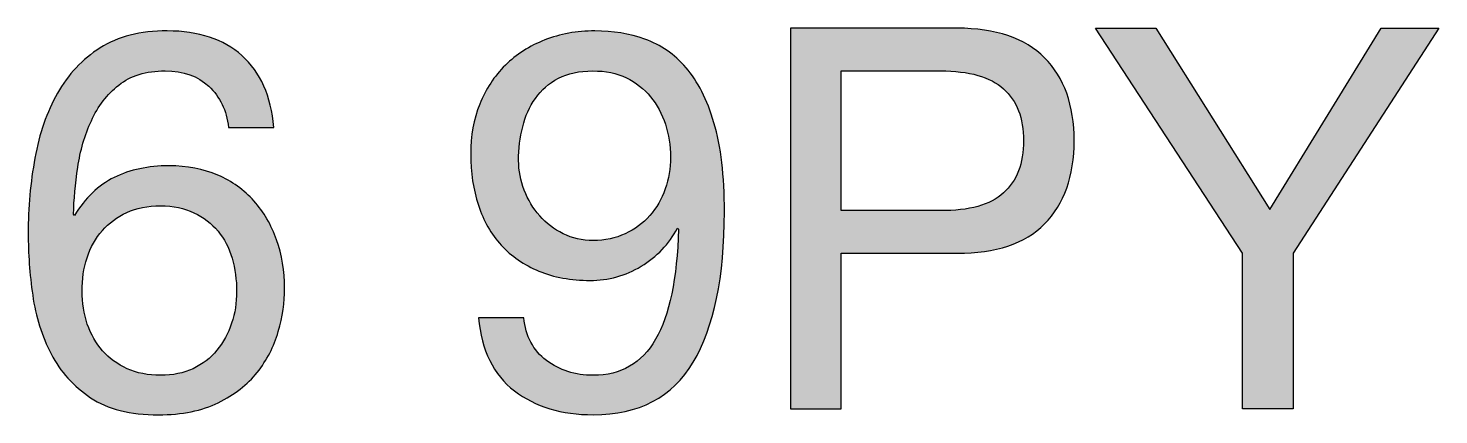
# Paper-space layout 'A1mask (portrait)' of a CAD drawing. Extents: x 0 to 565, y 0 to 805.
# Drawn here: x 426.89 to 437.8, y 59.16 to 62.15 of the extents above; entities that cross this region are included whole.
import ezdxf
from ezdxf.enums import TextEntityAlignment as Align

# ---------------------------------------------------------------- set-up
doc = ezdxf.new("R2010")
doc.units = 0
doc.layers.get('0').update_dxf_attribs({"linetype": 'CONTINUOUS'})
doc.layers.get('Defpoints').update_dxf_attribs({"linetype": 'CONTINUOUS'})
doc.layers.add('JPP_Mask', color=7, linetype='CONTINUOUS')
doc.styles.add('JPP', font='arial.ttf')

# ---------------------------------------------------------------- blocks, each defined once
blk = doc.blocks.new('A1mask (portrait)')
at = {"true_color": 0x004a91}
h = blk.add_hatch(color=154, dxfattribs=at)
edge = h.paths.add_edge_path()
edge.add_spline(control_points=[(433.867, 60.413), (433.988, 60.413), (434.075, 60.413), (434.075, 60.413), (434.372, 60.41), (434.597, 60.485), (434.749, 60.639), (434.901, 60.793), (434.978, 61.007), (434.978, 61.282), (434.978, 61.556), (434.901, 61.77), (434.749, 61.922)], knot_values=[1, 1, 1, 1, 1.312544, 1.312544, 1.312544, 2.312544, 2.312544, 2.312544, 3.312544, 3.312544, 3.312544, 4.312544, 4.312544, 4.312544, 4.312544], degree=3, periodic=0)
edge.add_spline(control_points=[(434.749, 61.922), (434.597, 62.075), (434.372, 62.151), (434.075, 62.151)], knot_values=[0, 0, 0, 0, 1, 1, 1, 1], degree=3, periodic=0)
edge.add_spline(control_points=[(434.075, 62.151), (434.075, 62.151), (433.949, 62.151), (433.776, 62.151)], knot_values=[8.687456, 8.687456, 8.687456, 8.687456, 9, 9, 9, 9], degree=3, periodic=0)
edge.add_spline(control_points=[(433.776, 62.151), (433.603, 62.151), (433.383, 62.151), (433.194, 62.151)], knot_values=[8.374962, 8.374962, 8.374962, 8.374962, 8.687456, 8.687456, 8.687456, 8.687456], degree=3, periodic=0)
edge.add_spline(control_points=[(433.194, 62.151), (433.099, 62.151), (433.013, 62.151), (432.944, 62.151)], knot_values=[8.218716, 8.218716, 8.218716, 8.218716, 8.374963, 8.374963, 8.374963, 8.374963], degree=3, periodic=0)
edge.add_spline(control_points=[(432.944, 62.151), (432.875, 62.151), (432.824, 62.151), (432.8, 62.151)], knot_values=[8.062469, 8.062469, 8.062469, 8.062469, 8.218716, 8.218716, 8.218716, 8.218716], degree=3, periodic=0)
edge.add_spline(control_points=[(432.786, 62.151), (432.786, 62.151), (432.786, 62.151), (432.786, 62.151), (432.786, 62.151), (432.786, 62.151), (432.786, 62.151)], knot_values=[7.999756, 7.999756, 7.999756, 7.999756, 8.000581, 8.000581, 8.000581, 8.000824, 8.000824, 8.000824, 8.000824], degree=3, periodic=0)
edge.add_spline(control_points=[(432.786, 62.149), (432.786, 62.145), (432.786, 62.137), (432.786, 62.125)], knot_values=[7.945284, 7.945284, 7.945284, 7.945284, 7.984345, 7.984345, 7.984345, 7.984345], degree=3, periodic=0)
edge.add_spline(control_points=[(432.786, 62.125), (432.786, 62.114), (432.786, 62.098), (432.786, 62.078)], knot_values=[7.906222, 7.906222, 7.906222, 7.906222, 7.945284, 7.945284, 7.945284, 7.945284], degree=3, periodic=0)
edge.add_spline(control_points=[(432.786, 62.078), (432.786, 62.039), (432.786, 61.985), (432.786, 61.92)], knot_values=[7.828098, 7.828098, 7.828098, 7.828098, 7.906222, 7.906222, 7.906222, 7.906222], degree=3, periodic=0)
edge.add_spline(control_points=[(432.786, 61.92), (432.786, 61.855), (432.786, 61.777), (432.786, 61.691)], knot_values=[7.749975, 7.749975, 7.749975, 7.749975, 7.828098, 7.828098, 7.828098, 7.828098], degree=3, periodic=0)
edge.add_spline(control_points=[(432.786, 61.691), (432.786, 61.346), (432.786, 60.858), (432.786, 60.406)], knot_values=[7.437481, 7.437481, 7.437481, 7.437481, 7.749975, 7.749975, 7.749975, 7.749975], degree=3, periodic=0)
edge.add_spline(control_points=[(432.786, 60.406), (432.786, 59.953), (432.786, 59.537), (432.786, 59.336)], knot_values=[7.124987, 7.124987, 7.124987, 7.124987, 7.437481, 7.437481, 7.437481, 7.437481], degree=3, periodic=0)
edge.add_spline(control_points=[(432.786, 59.336), (432.786, 59.31), (432.786, 59.289), (432.786, 59.271)], knot_values=[7.085926, 7.085926, 7.085926, 7.085926, 7.124987, 7.124987, 7.124987, 7.124987], degree=3, periodic=0)
edge.add_spline(control_points=[(432.786, 59.271), (432.786, 59.253), (432.786, 59.238), (432.786, 59.228)], knot_values=[7.046864, 7.046864, 7.046864, 7.046864, 7.085926, 7.085926, 7.085926, 7.085926], degree=3, periodic=0)
edge.add_spline(control_points=[(432.786, 59.209), (432.786, 59.209), (432.786, 59.209), (432.786, 59.209), (432.786, 59.209), (432.786, 59.209), (432.786, 59.209)], knot_values=[6.999258, 6.999258, 6.999258, 6.999258, 6.999583, 6.999583, 6.999583, 7.000326, 7.000326, 7.000326, 7.000326], degree=3, periodic=0)
edge.add_spline(control_points=[(432.787, 59.209), (432.789, 59.209), (432.793, 59.209), (432.799, 59.209)], knot_values=[6.890617, 6.890617, 6.890617, 6.890617, 6.968741, 6.968741, 6.968741, 6.968741], degree=3, periodic=0)
edge.add_spline(control_points=[(432.799, 59.209), (432.805, 59.209), (432.813, 59.209), (432.822, 59.209)], knot_values=[6.812494, 6.812494, 6.812494, 6.812494, 6.890617, 6.890617, 6.890617, 6.890617], degree=3, periodic=0)
edge.add_spline(control_points=[(432.822, 59.209), (432.841, 59.209), (432.865, 59.209), (432.893, 59.209)], knot_values=[6.656247, 6.656247, 6.656247, 6.656247, 6.812494, 6.812494, 6.812494, 6.812494], degree=3, periodic=0)
edge.add_spline(control_points=[(432.893, 59.209), (432.921, 59.209), (432.951, 59.209), (432.982, 59.209)], knot_values=[6.5, 6.5, 6.5, 6.5, 6.656247, 6.656247, 6.656247, 6.656247], degree=3, periodic=0)
edge.add_spline(control_points=[(432.982, 59.209), (433.012, 59.209), (433.043, 59.209), (433.071, 59.209)], knot_values=[6.343753, 6.343753, 6.343753, 6.343753, 6.5, 6.5, 6.5, 6.5], degree=3, periodic=0)
edge.add_spline(control_points=[(433.071, 59.209), (433.098, 59.209), (433.123, 59.209), (433.141, 59.209)], knot_values=[6.187506, 6.187506, 6.187506, 6.187506, 6.343753, 6.343753, 6.343753, 6.343753], degree=3, periodic=0)
edge.add_spline(control_points=[(433.141, 59.209), (433.151, 59.209), (433.158, 59.209), (433.164, 59.209)], knot_values=[6.109383, 6.109383, 6.109383, 6.109383, 6.187506, 6.187506, 6.187506, 6.187506], degree=3, periodic=0)
edge.add_spline(control_points=[(433.164, 59.209), (433.17, 59.209), (433.175, 59.209), (433.176, 59.209)], knot_values=[6.031259, 6.031259, 6.031259, 6.031259, 6.109383, 6.109383, 6.109383, 6.109383], degree=3, periodic=0)
edge.add_spline(control_points=[(433.177, 59.209), (433.177, 59.209), (433.177, 59.209), (433.177, 59.209), (433.177, 59.209), (433.177, 59.209), (433.177, 59.209)], knot_values=[5.999522, 5.999522, 5.999522, 5.999522, 6.000874, 6.000874, 6.000874, 6.001353, 6.001353, 6.001353, 6.001353], degree=3, periodic=0)
edge.add_spline(control_points=[(433.177, 59.217), (433.177, 59.221), (433.177, 59.227), (433.177, 59.234)], knot_values=[5.914074, 5.914074, 5.914074, 5.914074, 5.953136, 5.953136, 5.953136, 5.953136], degree=3, periodic=0)
edge.add_spline(control_points=[(433.177, 59.234), (433.177, 59.242), (433.177, 59.251), (433.177, 59.261)], knot_values=[5.875012, 5.875012, 5.875012, 5.875012, 5.914074, 5.914074, 5.914074, 5.914074], degree=3, periodic=0)
edge.add_spline(control_points=[(433.177, 59.261), (433.177, 59.343), (433.177, 59.514), (433.177, 59.699)], knot_values=[5.562519, 5.562519, 5.562519, 5.562519, 5.875012, 5.875012, 5.875012, 5.875012], degree=3, periodic=0)
edge.add_spline(control_points=[(433.177, 59.699), (433.177, 59.884), (433.177, 60.083), (433.177, 60.224)], knot_values=[5.250025, 5.250025, 5.250025, 5.250025, 5.562519, 5.562519, 5.562519, 5.562519], degree=3, periodic=0)
edge.add_spline(control_points=[(433.177, 60.224), (433.177, 60.26), (433.177, 60.291), (433.177, 60.318)], knot_values=[5.171902, 5.171902, 5.171902, 5.171902, 5.250025, 5.250025, 5.250025, 5.250025], degree=3, periodic=0)
edge.add_spline(control_points=[(433.177, 60.318), (433.177, 60.345), (433.177, 60.367), (433.177, 60.383)], knot_values=[5.093778, 5.093778, 5.093778, 5.093778, 5.171902, 5.171902, 5.171902, 5.171902], degree=3, periodic=0)
edge.add_spline(control_points=[(433.177, 60.383), (433.177, 60.391), (433.177, 60.397), (433.177, 60.402)], knot_values=[5.054716, 5.054716, 5.054716, 5.054716, 5.093778, 5.093778, 5.093778, 5.093778], degree=3, periodic=0)
edge.add_spline(control_points=[(433.177, 60.402), (433.177, 60.407), (433.177, 60.41), (433.177, 60.412)], knot_values=[5.015655, 5.015655, 5.015655, 5.015655, 5.054716, 5.054716, 5.054716, 5.054716], degree=3, periodic=0)
edge.add_spline(control_points=[(433.177, 60.412), (433.177, 60.412), (433.177, 60.412), (433.177, 60.412)], knot_values=[5.010772, 5.010772, 5.010772, 5.010772, 5.015655, 5.015655, 5.015655, 5.015655], degree=3, periodic=0)
edge.add_spline(control_points=[(433.177, 60.412), (433.177, 60.412), (433.177, 60.412), (433.177, 60.412)], knot_values=[5.005889, 5.005889, 5.005889, 5.005889, 5.010772, 5.010772, 5.010772, 5.010772], degree=3, periodic=0)
edge.add_spline(control_points=[(433.177, 60.412), (433.177, 60.412), (433.177, 60.412), (433.177, 60.412)], knot_values=[5.003448, 5.003448, 5.003448, 5.003448, 5.005889, 5.005889, 5.005889, 5.005889], degree=3, periodic=0)
edge.add_spline(control_points=[(433.177, 60.412), (433.177, 60.412), (433.177, 60.413), (433.177, 60.413)], knot_values=[5.001007, 5.001007, 5.001007, 5.001007, 5.003448, 5.003448, 5.003448, 5.003448], degree=3, periodic=0)
edge.add_spline(control_points=[(433.188, 60.413), (433.204, 60.413), (433.24, 60.413), (433.288, 60.413)], knot_values=[4.781284, 4.781284, 4.781284, 4.781284, 4.937531, 4.937531, 4.937531, 4.937531], degree=3, periodic=0)
edge.add_spline(control_points=[(433.288, 60.413), (433.431, 60.413), (433.686, 60.413), (433.867, 60.413)], knot_values=[4.312544, 4.312544, 4.312544, 4.312544, 4.781284, 4.781284, 4.781284, 4.781284], degree=3, periodic=0)
edge = h.paths.add_edge_path(flags=16)
edge.add_spline(control_points=[(433.701, 60.742), (433.567, 60.742), (433.405, 60.742), (433.297, 60.742)], knot_values=[6.249985, 6.249985, 6.249985, 6.249985, 6.624977, 6.624977, 6.624977, 6.624977], degree=3, periodic=0)
edge.add_spline(control_points=[(433.297, 60.742), (433.27, 60.742), (433.247, 60.742), (433.228, 60.742)], knot_values=[6.156237, 6.156237, 6.156237, 6.156237, 6.249985, 6.249985, 6.249985, 6.249985], degree=3, periodic=0)
edge.add_spline(control_points=[(433.228, 60.742), (433.209, 60.742), (433.194, 60.742), (433.186, 60.742)], knot_values=[6.062489, 6.062489, 6.062489, 6.062489, 6.156237, 6.156237, 6.156237, 6.156237], degree=3, periodic=0)
edge.add_spline(control_points=[(433.186, 60.742), (433.184, 60.742), (433.182, 60.742), (433.181, 60.742)], knot_values=[6.039052, 6.039052, 6.039052, 6.039052, 6.062489, 6.062489, 6.062489, 6.062489], degree=3, periodic=0)
edge.add_spline(control_points=[(433.181, 60.742), (433.18, 60.742), (433.179, 60.742), (433.178, 60.742)], knot_values=[6.015615, 6.015615, 6.015615, 6.015615, 6.039052, 6.039052, 6.039052, 6.039052], degree=3, periodic=0)
edge.add_spline(control_points=[(433.178, 60.742), (433.178, 60.742), (433.178, 60.742), (433.178, 60.742)], knot_values=[6.009755, 6.009755, 6.009755, 6.009755, 6.015615, 6.015615, 6.015615, 6.015615], degree=3, periodic=0)
edge.add_spline(control_points=[(433.178, 60.742), (433.178, 60.742), (433.178, 60.742), (433.178, 60.742)], knot_values=[6.003896, 6.003896, 6.003896, 6.003896, 6.009755, 6.009755, 6.009755, 6.009755], degree=3, periodic=0)
edge.add_spline(control_points=[(433.178, 60.742), (433.178, 60.742), (433.177, 60.742), (433.177, 60.742)], knot_values=[6.002431, 6.002431, 6.002431, 6.002431, 6.003896, 6.003896, 6.003896, 6.003896], degree=3, periodic=0)
edge.add_spline(control_points=[(433.177, 60.742), (433.177, 60.742), (433.177, 60.742), (433.177, 60.742)], knot_values=[6.000967, 6.000967, 6.000967, 6.000967, 6.002431, 6.002431, 6.002431, 6.002431], degree=3, periodic=0)
edge.add_spline(control_points=[(433.177, 60.742), (433.177, 60.742), (433.177, 60.742), (433.177, 60.742)], knot_values=[6.0006, 6.0006, 6.0006, 6.0006, 6.000967, 6.000967, 6.000967, 6.000967], degree=3, periodic=0)
edge.add_spline(control_points=[(433.177, 60.742), (433.177, 60.742), (433.177, 60.742), (433.177, 60.742), (433.177, 60.742), (433.177, 60.742), (433.177, 60.742)], knot_values=[5.999502, 5.999502, 5.999502, 5.999502, 6.000102, 6.000102, 6.000102, 6.0006, 6.0006, 6.0006, 6.0006], degree=3, periodic=0)
edge.add_spline(control_points=[(433.177, 60.745), (433.177, 60.748), (433.177, 60.753), (433.177, 60.761)], knot_values=[5.921867, 5.921867, 5.921867, 5.921867, 5.968741, 5.968741, 5.968741, 5.968741], degree=3, periodic=0)
edge.add_spline(control_points=[(433.177, 60.761), (433.177, 60.768), (433.177, 60.777), (433.177, 60.788)], knot_values=[5.874992, 5.874992, 5.874992, 5.874992, 5.921867, 5.921867, 5.921867, 5.921867], degree=3, periodic=0)
edge.add_spline(control_points=[(433.177, 60.788), (433.177, 60.833), (433.177, 60.905), (433.177, 60.992)], knot_values=[5.687496, 5.687496, 5.687496, 5.687496, 5.874992, 5.874992, 5.874992, 5.874992], degree=3, periodic=0)
edge.add_spline(control_points=[(433.177, 60.992), (433.177, 61.079), (433.177, 61.181), (433.177, 61.282)], knot_values=[5.5, 5.5, 5.5, 5.5, 5.687496, 5.687496, 5.687496, 5.687496], degree=3, periodic=0)
edge.add_spline(control_points=[(433.177, 61.282), (433.177, 61.383), (433.177, 61.484), (433.177, 61.571)], knot_values=[5.312504, 5.312504, 5.312504, 5.312504, 5.5, 5.5, 5.5, 5.5], degree=3, periodic=0)
edge.add_spline(control_points=[(433.177, 61.571), (433.177, 61.658), (433.177, 61.731), (433.177, 61.775)], knot_values=[5.125008, 5.125008, 5.125008, 5.125008, 5.312504, 5.312504, 5.312504, 5.312504], degree=3, periodic=0)
edge.add_spline(control_points=[(433.177, 61.775), (433.177, 61.786), (433.177, 61.795), (433.177, 61.803)], knot_values=[5.078133, 5.078133, 5.078133, 5.078133, 5.125007, 5.125007, 5.125007, 5.125007], degree=3, periodic=0)
edge.add_spline(control_points=[(433.177, 61.803), (433.177, 61.81), (433.177, 61.815), (433.177, 61.818)], knot_values=[5.031259, 5.031259, 5.031259, 5.031259, 5.078133, 5.078133, 5.078133, 5.078133], degree=3, periodic=0)
edge.add_spline(control_points=[(433.177, 61.818), (433.177, 61.819), (433.177, 61.82), (433.177, 61.82)], knot_values=[5.019541, 5.019541, 5.019541, 5.019541, 5.031259, 5.031259, 5.031259, 5.031259], degree=3, periodic=0)
edge.add_spline(control_points=[(433.177, 61.82), (433.177, 61.821), (433.177, 61.821), (433.177, 61.821)], knot_values=[5.007822, 5.007822, 5.007822, 5.007822, 5.019541, 5.019541, 5.019541, 5.019541], degree=3, periodic=0)
edge.add_spline(control_points=[(433.177, 61.821), (433.177, 61.821), (433.177, 61.821), (433.177, 61.821)], knot_values=[5.004893, 5.004893, 5.004893, 5.004893, 5.007822, 5.007822, 5.007822, 5.007822], degree=3, periodic=0)
edge.add_spline(control_points=[(433.177, 61.821), (433.177, 61.821), (433.177, 61.821), (433.177, 61.821)], knot_values=[5.001963, 5.001963, 5.001963, 5.001963, 5.004893, 5.004893, 5.004893, 5.004893], degree=3, periodic=0)
edge.add_spline(control_points=[(433.177, 61.821), (433.177, 61.821), (433.177, 61.821), (433.177, 61.821)], knot_values=[5.001231, 5.001231, 5.001231, 5.001231, 5.001963, 5.001963, 5.001963, 5.001963], degree=3, periodic=0)
edge.add_spline(control_points=[(433.177, 61.821), (433.177, 61.821), (433.177, 61.821), (433.177, 61.821), (433.177, 61.821), (433.177, 61.821), (433.177, 61.821)], knot_values=[4.999766, 4.999766, 4.999766, 4.999766, 5.000996, 5.000996, 5.000996, 5.001231, 5.001231, 5.001231, 5.001231], degree=3, periodic=0)
edge.add_spline(control_points=[(433.186, 61.821), (433.194, 61.821), (433.209, 61.821), (433.228, 61.821)], knot_values=[4.843763, 4.843763, 4.843763, 4.843763, 4.937511, 4.937511, 4.937511, 4.937511], degree=3, periodic=0)
edge.add_spline(control_points=[(433.228, 61.821), (433.247, 61.821), (433.27, 61.821), (433.297, 61.821)], knot_values=[4.750015, 4.750015, 4.750015, 4.750015, 4.843763, 4.843763, 4.843763, 4.843763], degree=3, periodic=0)
edge.add_spline(control_points=[(433.297, 61.821), (433.405, 61.821), (433.567, 61.821), (433.701, 61.821)], knot_values=[4.375023, 4.375023, 4.375023, 4.375023, 4.750015, 4.750015, 4.750015, 4.750015], degree=3, periodic=0)
edge.add_spline(control_points=[(433.701, 61.821), (433.836, 61.821), (433.944, 61.821), (433.944, 61.821), (434.166, 61.821), (434.329, 61.775), (434.432, 61.683)], knot_values=[3, 3, 3, 3, 3.375023, 3.375023, 3.375023, 4.375023, 4.375023, 4.375023, 4.375023], degree=3, periodic=0)
edge.add_spline(control_points=[(434.432, 61.683), (434.535, 61.591), (434.587, 61.457), (434.587, 61.282), (434.587, 61.106), (434.535, 60.971), (434.432, 60.878)], knot_values=[1, 1, 1, 1, 2, 2, 2, 3, 3, 3, 3], degree=3, periodic=0)
edge.add_spline(control_points=[(434.432, 60.878), (434.329, 60.785), (434.166, 60.739), (433.944, 60.742)], knot_values=[0, 0, 0, 0, 1, 1, 1, 1], degree=3, periodic=0)
edge.add_spline(control_points=[(433.944, 60.742), (433.944, 60.742), (433.836, 60.742), (433.701, 60.742)], knot_values=[6.624977, 6.624977, 6.624977, 6.624977, 7, 7, 7, 7], degree=3, periodic=0)
blk.add_hatch(color=154, dxfattribs=at).paths.add_polyline_path([(437.796, 62.151), (437.351, 62.151), (436.49, 60.75), (435.608, 62.151), (435.142, 62.151), (436.28, 60.413), (436.28, 59.209), (436.671, 59.209), (436.671, 60.413)])
h = blk.add_hatch(color=154, dxfattribs=at)
edge = h.paths.add_edge_path()
edge.add_spline(control_points=[(428.876, 60.14), (428.876, 60.275), (428.855, 60.4), (428.814, 60.515), (428.773, 60.631), (428.714, 60.731), (428.639, 60.816)], knot_values=[10, 10, 10, 10, 11, 11, 11, 12, 12, 12, 12], degree=3, periodic=0)
edge.add_spline(control_points=[(428.639, 60.816), (428.563, 60.901), (428.47, 60.968), (428.359, 61.016)], knot_values=[9, 9, 9, 9, 10, 10, 10, 10], degree=3, periodic=0)
edge.add_spline(control_points=[(428.359, 61.016), (428.247, 61.064), (428.122, 61.088), (427.982, 61.088)], knot_values=[8, 8, 8, 8, 9, 9, 9, 9], degree=3, periodic=0)
edge.add_spline(control_points=[(427.982, 61.088), (427.822, 61.088), (427.682, 61.058), (427.559, 60.998)], knot_values=[7, 7, 7, 7, 8, 8, 8, 8], degree=3, periodic=0)
edge.add_spline(control_points=[(427.559, 60.998), (427.437, 60.937), (427.335, 60.839), (427.252, 60.705)], knot_values=[6, 6, 6, 6, 7, 7, 7, 7], degree=3, periodic=0)
edge.add_spline(control_points=[(427.252, 60.705), (427.252, 60.705), (427.244, 60.713), (427.244, 60.713)], knot_values=[5.00001, 5.00001, 5.00001, 5.00001, 6, 6, 6, 6], degree=3, periodic=0)
edge.add_spline(control_points=[(427.244, 60.713), (427.247, 60.826), (427.258, 60.946), (427.277, 61.076)], knot_values=[4, 4, 4, 4, 5, 5, 5, 5], degree=3, periodic=0)
edge.add_spline(control_points=[(427.277, 61.076), (427.296, 61.205), (427.331, 61.325), (427.382, 61.436), (427.433, 61.548), (427.504, 61.639), (427.594, 61.712)], knot_values=[2, 2, 2, 2, 3, 3, 3, 4, 4, 4, 4], degree=3, periodic=0)
edge.add_spline(control_points=[(427.594, 61.712), (427.685, 61.785), (427.804, 61.821), (427.953, 61.821)], knot_values=[1, 1, 1, 1, 2, 2, 2, 2], degree=3, periodic=0)
edge.add_spline(control_points=[(427.953, 61.821), (428.093, 61.821), (428.205, 61.781), (428.291, 61.702)], knot_values=[0, 0, 0, 0, 1, 1, 1, 1], degree=3, periodic=0)
edge.add_spline(control_points=[(428.291, 61.702), (428.376, 61.622), (428.427, 61.516), (428.443, 61.385)], knot_values=[27, 27, 27, 27, 28, 28, 28, 28], degree=3, periodic=0)
edge.add_spline(control_points=[(428.443, 61.385), (428.443, 61.385), (428.793, 61.385), (428.793, 61.385), (428.771, 61.626), (428.689, 61.811), (428.546, 61.939)], knot_values=[25, 25, 25, 25, 26, 26, 26, 27, 27, 27, 27], degree=3, periodic=0)
edge.add_spline(control_points=[(428.546, 61.939), (428.403, 62.066), (428.211, 62.13), (427.969, 62.13)], knot_values=[24, 24, 24, 24, 25, 25, 25, 25], degree=3, periodic=0)
edge.add_spline(control_points=[(427.969, 62.13), (427.76, 62.13), (427.588, 62.086), (427.45, 61.999), (427.313, 61.911), (427.203, 61.794), (427.12, 61.648)], knot_values=[22, 22, 22, 22, 23, 23, 23, 24, 24, 24, 24], degree=3, periodic=0)
edge.add_spline(control_points=[(427.12, 61.648), (427.038, 61.503), (426.98, 61.336), (426.946, 61.148)], knot_values=[21, 21, 21, 21, 22, 22, 22, 22], degree=3, periodic=0)
edge.add_spline(control_points=[(426.946, 61.148), (426.911, 60.96), (426.894, 60.765), (426.894, 60.565)], knot_values=[20, 20, 20, 20, 21, 21, 21, 21], degree=3, periodic=0)
edge.add_spline(control_points=[(426.894, 60.565), (426.894, 60.411), (426.905, 60.252), (426.929, 60.087)], knot_values=[19, 19, 19, 19, 20, 20, 20, 20], degree=3, periodic=0)
edge.add_spline(control_points=[(426.929, 60.087), (426.952, 59.922), (427, 59.771), (427.071, 59.634)], knot_values=[18, 18, 18, 18, 19, 19, 19, 19], degree=3, periodic=0)
edge.add_spline(control_points=[(427.071, 59.634), (427.143, 59.496), (427.244, 59.383), (427.376, 59.296)], knot_values=[17, 17, 17, 17, 18, 18, 18, 18], degree=3, periodic=0)
edge.add_spline(control_points=[(427.376, 59.296), (427.508, 59.208), (427.682, 59.164), (427.9, 59.164)], knot_values=[16, 16, 16, 16, 17, 17, 17, 17], degree=3, periodic=0)
edge.add_spline(control_points=[(427.9, 59.164), (428.083, 59.164), (428.238, 59.195), (428.363, 59.257)], knot_values=[15, 15, 15, 15, 16, 16, 16, 16], degree=3, periodic=0)
edge.add_spline(control_points=[(428.363, 59.257), (428.488, 59.319), (428.588, 59.397), (428.664, 59.491), (428.739, 59.586), (428.793, 59.691), (428.826, 59.807), (428.86, 59.922), (428.876, 60.033), (428.876, 60.14)], knot_values=[12, 12, 12, 12, 13, 13, 13, 14, 14, 14, 15, 15, 15, 15], degree=3, periodic=0)
edge = h.paths.add_edge_path(flags=16)
edge.add_spline(control_points=[(427.349, 60.377), (427.376, 60.458), (427.414, 60.528), (427.467, 60.587)], knot_values=[1, 1, 1, 1, 2, 2, 2, 2], degree=3, periodic=0)
edge.add_spline(control_points=[(427.467, 60.587), (427.519, 60.646), (427.582, 60.693), (427.656, 60.727)], knot_values=[0, 0, 0, 0, 1, 1, 1, 1], degree=3, periodic=0)
edge.add_spline(control_points=[(427.656, 60.727), (427.731, 60.762), (427.817, 60.779), (427.916, 60.779), (428.015, 60.779), (428.101, 60.761), (428.175, 60.725)], knot_values=[14, 14, 14, 14, 15, 15, 15, 16, 16, 16, 16], degree=3, periodic=0)
edge.add_spline(control_points=[(428.175, 60.725), (428.249, 60.69), (428.311, 60.642), (428.361, 60.583)], knot_values=[13, 13, 13, 13, 14, 14, 14, 14], degree=3, periodic=0)
edge.add_spline(control_points=[(428.361, 60.583), (428.41, 60.524), (428.447, 60.454), (428.47, 60.373), (428.493, 60.292), (428.505, 60.206), (428.505, 60.116)], knot_values=[11, 11, 11, 11, 12, 12, 12, 13, 13, 13, 13], degree=3, periodic=0)
edge.add_spline(control_points=[(428.505, 60.116), (428.505, 60.031), (428.492, 59.949), (428.466, 59.871), (428.44, 59.792), (428.402, 59.723), (428.353, 59.662)], knot_values=[9, 9, 9, 9, 10, 10, 10, 11, 11, 11, 11], degree=3, periodic=0)
edge.add_spline(control_points=[(428.353, 59.662), (428.303, 59.602), (428.242, 59.555), (428.169, 59.52)], knot_values=[8, 8, 8, 8, 9, 9, 9, 9], degree=3, periodic=0)
edge.add_spline(control_points=[(428.169, 59.52), (428.096, 59.486), (428.012, 59.469), (427.916, 59.469), (427.82, 59.469), (427.734, 59.486), (427.658, 59.52)], knot_values=[6, 6, 6, 6, 7, 7, 7, 8, 8, 8, 8], degree=3, periodic=0)
edge.add_spline(control_points=[(427.658, 59.52), (427.583, 59.555), (427.519, 59.601), (427.469, 59.658), (427.418, 59.716), (427.379, 59.785), (427.351, 59.864), (427.324, 59.944), (427.31, 60.029), (427.31, 60.12)], knot_values=[3, 3, 3, 3, 4, 4, 4, 5, 5, 5, 6, 6, 6, 6], degree=3, periodic=0)
edge.add_spline(control_points=[(427.31, 60.12), (427.31, 60.21), (427.323, 60.296), (427.349, 60.377)], knot_values=[2, 2, 2, 2, 3, 3, 3, 3], degree=3, periodic=0)
h = blk.add_hatch(color=154, dxfattribs=at)
edge = h.paths.add_edge_path()
edge.add_spline(control_points=[(432.275, 60.733), (432.275, 61.011), (432.248, 61.24), (432.194, 61.42), (432.141, 61.6), (432.069, 61.742), (431.978, 61.846)], knot_values=[16, 16, 16, 16, 17, 17, 17, 18, 18, 18, 18], degree=3, periodic=0)
edge.add_spline(control_points=[(431.978, 61.846), (431.888, 61.95), (431.782, 62.024), (431.661, 62.066), (431.54, 62.109), (431.411, 62.13), (431.274, 62.13)], knot_values=[14, 14, 14, 14, 15, 15, 15, 16, 16, 16, 16], degree=3, periodic=0)
edge.add_spline(control_points=[(431.274, 62.13), (431.134, 62.13), (431.004, 62.107), (430.886, 62.06)], knot_values=[13, 13, 13, 13, 14, 14, 14, 14], degree=3, periodic=0)
edge.add_spline(control_points=[(430.886, 62.06), (430.768, 62.014), (430.666, 61.948), (430.582, 61.865)], knot_values=[12, 12, 12, 12, 13, 13, 13, 13], degree=3, periodic=0)
edge.add_spline(control_points=[(430.582, 61.865), (430.496, 61.781), (430.431, 61.681), (430.384, 61.564)], knot_values=[11, 11, 11, 11, 12, 12, 12, 12], degree=3, periodic=0)
edge.add_spline(control_points=[(430.384, 61.564), (430.337, 61.447), (430.314, 61.319), (430.314, 61.179)], knot_values=[10, 10, 10, 10, 11, 11, 11, 11], degree=3, periodic=0)
edge.add_spline(control_points=[(430.314, 61.179), (430.314, 61.036), (430.334, 60.904), (430.373, 60.783), (430.413, 60.662), (430.472, 60.559), (430.55, 60.474)], knot_values=[8, 8, 8, 8, 9, 9, 9, 10, 10, 10, 10], degree=3, periodic=0)
edge.add_spline(control_points=[(430.55, 60.474), (430.629, 60.389), (430.725, 60.322), (430.841, 60.274)], knot_values=[7, 7, 7, 7, 8, 8, 8, 8], degree=3, periodic=0)
edge.add_spline(control_points=[(430.841, 60.274), (430.956, 60.226), (431.088, 60.202), (431.237, 60.202)], knot_values=[6, 6, 6, 6, 7, 7, 7, 7], degree=3, periodic=0)
edge.add_spline(control_points=[(431.237, 60.202), (431.379, 60.202), (431.511, 60.239), (431.632, 60.311)], knot_values=[5, 5, 5, 5, 6, 6, 6, 6], degree=3, periodic=0)
edge.add_spline(control_points=[(431.632, 60.311), (431.753, 60.384), (431.846, 60.483), (431.912, 60.606)], knot_values=[4, 4, 4, 4, 5, 5, 5, 5], degree=3, periodic=0)
edge.add_spline(control_points=[(431.912, 60.606), (431.912, 60.606), (431.92, 60.598), (431.92, 60.598)], knot_values=[3.00001, 3.00001, 3.00001, 3.00001, 4, 4, 4, 4], degree=3, periodic=0)
edge.add_spline(control_points=[(431.92, 60.598), (431.909, 60.216), (431.851, 59.933), (431.743, 59.747)], knot_values=[2, 2, 2, 2, 3, 3, 3, 3], degree=3, periodic=0)
edge.add_spline(control_points=[(431.743, 59.747), (431.636, 59.561), (431.475, 59.469), (431.261, 59.469)], knot_values=[1, 1, 1, 1, 2, 2, 2, 2], degree=3, periodic=0)
edge.add_spline(control_points=[(431.261, 59.469), (431.121, 59.469), (431.001, 59.507), (430.899, 59.584)], knot_values=[0, 0, 0, 0, 1, 1, 1, 1], degree=3, periodic=0)
edge.add_spline(control_points=[(430.899, 59.584), (430.797, 59.661), (430.739, 59.771), (430.725, 59.914)], knot_values=[23, 23, 23, 23, 24, 24, 24, 24], degree=3, periodic=0)
edge.add_spline(control_points=[(430.725, 59.914), (430.725, 59.914), (430.375, 59.914), (430.375, 59.914), (430.397, 59.661), (430.489, 59.473), (430.652, 59.349)], knot_values=[21, 21, 21, 21, 22, 22, 22, 23, 23, 23, 23], degree=3, periodic=0)
edge.add_spline(control_points=[(430.652, 59.349), (430.814, 59.226), (431.017, 59.164), (431.261, 59.164)], knot_values=[20, 20, 20, 20, 21, 21, 21, 21], degree=3, periodic=0)
edge.add_spline(control_points=[(431.261, 59.164), (431.615, 59.164), (431.873, 59.299), (432.034, 59.57)], knot_values=[19, 19, 19, 19, 20, 20, 20, 20], degree=3, periodic=0)
edge.add_spline(control_points=[(432.034, 59.57), (432.194, 59.84), (432.275, 60.228), (432.275, 60.733)], knot_values=[18, 18, 18, 18, 19, 19, 19, 19], degree=3, periodic=0)
edge = h.paths.add_edge_path(flags=16)
edge.add_spline(control_points=[(431.818, 60.909), (431.79, 60.83), (431.75, 60.762), (431.698, 60.703)], knot_values=[13, 13, 13, 13, 14, 14, 14, 14], degree=3, periodic=0)
edge.add_spline(control_points=[(431.698, 60.703), (431.646, 60.644), (431.583, 60.597), (431.508, 60.563)], knot_values=[12, 12, 12, 12, 13, 13, 13, 13], degree=3, periodic=0)
edge.add_spline(control_points=[(431.508, 60.563), (431.434, 60.528), (431.352, 60.511), (431.261, 60.511)], knot_values=[11, 11, 11, 11, 12, 12, 12, 12], degree=3, periodic=0)
edge.add_spline(control_points=[(431.261, 60.511), (431.176, 60.511), (431.098, 60.528), (431.028, 60.563)], knot_values=[10, 10, 10, 10, 11, 11, 11, 11], degree=3, periodic=0)
edge.add_spline(control_points=[(431.028, 60.563), (430.958, 60.597), (430.898, 60.643), (430.847, 60.701), (430.796, 60.759), (430.757, 60.824), (430.728, 60.899)], knot_values=[8, 8, 8, 8, 9, 9, 9, 10, 10, 10, 10], degree=3, periodic=0)
edge.add_spline(control_points=[(430.728, 60.899), (430.699, 60.973), (430.684, 61.05), (430.684, 61.129)], knot_values=[7, 7, 7, 7, 8, 8, 8, 8], degree=3, periodic=0)
edge.add_spline(control_points=[(430.684, 61.129), (430.684, 61.22), (430.695, 61.306), (430.716, 61.389)], knot_values=[6, 6, 6, 6, 7, 7, 7, 7], degree=3, periodic=0)
edge.add_spline(control_points=[(430.716, 61.389), (430.736, 61.471), (430.769, 61.545), (430.814, 61.609)], knot_values=[5, 5, 5, 5, 6, 6, 6, 6], degree=3, periodic=0)
edge.add_spline(control_points=[(430.814, 61.609), (430.859, 61.674), (430.919, 61.725), (430.992, 61.764)], knot_values=[4, 4, 4, 4, 5, 5, 5, 5], degree=3, periodic=0)
edge.add_spline(control_points=[(430.992, 61.764), (431.064, 61.802), (431.153, 61.821), (431.257, 61.821)], knot_values=[3, 3, 3, 3, 4, 4, 4, 4], degree=3, periodic=0)
edge.add_spline(control_points=[(431.257, 61.821), (431.356, 61.821), (431.443, 61.804), (431.517, 61.768)], knot_values=[2, 2, 2, 2, 3, 3, 3, 3], degree=3, periodic=0)
edge.add_spline(control_points=[(431.517, 61.768), (431.591, 61.732), (431.653, 61.683), (431.704, 61.621)], knot_values=[1, 1, 1, 1, 2, 2, 2, 2], degree=3, periodic=0)
edge.add_spline(control_points=[(431.704, 61.621), (431.755, 61.56), (431.793, 61.489), (431.819, 61.409)], knot_values=[0, 0, 0, 0, 1, 1, 1, 1], degree=3, periodic=0)
edge.add_spline(control_points=[(431.819, 61.409), (431.845, 61.33), (431.859, 61.245), (431.859, 61.154)], knot_values=[15, 15, 15, 15, 16, 16, 16, 16], degree=3, periodic=0)
edge.add_spline(control_points=[(431.859, 61.154), (431.859, 61.069), (431.845, 60.987), (431.818, 60.909)], knot_values=[14, 14, 14, 14, 15, 15, 15, 15], degree=3, periodic=0)
at = {"layer": 'Defpoints', "color": 154, "true_color": 0x004a91}
blk.add_lwpolyline([(436.671, 59.209), (436.28, 59.209), (436.28, 60.413), (435.142, 62.151), (435.608, 62.151), (436.49, 60.75), (437.351, 62.151), (437.796, 62.151), (436.671, 60.413), (436.671, 59.209)], dxfattribs=at)
for points, knots in [([(434.075, 62.151), (434.372, 62.151), (434.597, 62.075), (434.749, 61.922), (434.901, 61.77), (434.978, 61.556), (434.978, 61.282), (434.978, 61.007), (434.901, 60.793), (434.749, 60.639), (434.597, 60.485), (434.372, 60.41), (434.075, 60.413), (434.075, 60.413), (433.177, 60.413), (433.177, 60.413), (433.177, 60.413), (433.177, 59.209), (433.177, 59.209), (433.177, 59.209), (432.786, 59.209), (432.786, 59.209), (432.786, 59.209), (432.786, 62.151), (432.786, 62.151), (432.786, 62.151), (434.075, 62.151), (434.075, 62.151)], [0, 0, 0, 0, 1, 1, 1, 2, 2, 2, 3, 3, 3, 4, 4, 4, 5, 5, 5, 6, 6, 6, 7, 7, 7, 8, 8, 8, 9, 9, 9, 9]), ([(428.291, 61.702), (428.205, 61.781), (428.093, 61.821), (427.953, 61.821), (427.804, 61.821), (427.685, 61.785), (427.594, 61.712), (427.504, 61.639), (427.433, 61.548), (427.382, 61.436), (427.331, 61.325), (427.296, 61.205), (427.277, 61.076), (427.258, 60.946), (427.247, 60.826), (427.244, 60.713), (427.244, 60.713), (427.252, 60.705), (427.252, 60.705), (427.335, 60.839), (427.437, 60.937), (427.559, 60.998), (427.682, 61.058), (427.822, 61.088), (427.982, 61.088), (428.122, 61.088), (428.247, 61.064), (428.359, 61.016), (428.47, 60.968), (428.563, 60.901), (428.639, 60.816), (428.714, 60.731), (428.773, 60.631), (428.814, 60.515), (428.855, 60.4), (428.876, 60.275), (428.876, 60.14), (428.876, 60.033), (428.86, 59.922), (428.826, 59.807), (428.793, 59.691), (428.739, 59.586), (428.664, 59.491), (428.588, 59.397), (428.488, 59.319), (428.363, 59.257), (428.238, 59.195), (428.083, 59.164), (427.9, 59.164), (427.682, 59.164), (427.508, 59.208), (427.376, 59.296), (427.244, 59.383), (427.143, 59.496), (427.071, 59.634), (427, 59.771), (426.952, 59.922), (426.929, 60.087), (426.905, 60.252), (426.894, 60.411), (426.894, 60.565), (426.894, 60.765), (426.911, 60.96), (426.946, 61.148), (426.98, 61.336), (427.038, 61.503), (427.12, 61.648), (427.203, 61.794), (427.313, 61.911), (427.45, 61.999), (427.588, 62.086), (427.76, 62.13), (427.969, 62.13), (428.211, 62.13), (428.403, 62.066), (428.546, 61.939), (428.689, 61.811), (428.771, 61.626), (428.793, 61.385), (428.793, 61.385), (428.443, 61.385), (428.443, 61.385), (428.427, 61.516), (428.376, 61.622), (428.291, 61.702)], [0, 0, 0, 0, 1, 1, 1, 2, 2, 2, 3, 3, 3, 4, 4, 4, 5, 5, 5, 6, 6, 6, 7, 7, 7, 8, 8, 8, 9, 9, 9, 10, 10, 10, 11, 11, 11, 12, 12, 12, 13, 13, 13, 14, 14, 14, 15, 15, 15, 16, 16, 16, 17, 17, 17, 18, 18, 18, 19, 19, 19, 20, 20, 20, 21, 21, 21, 22, 22, 22, 23, 23, 23, 24, 24, 24, 25, 25, 25, 26, 26, 26, 27, 27, 27, 28, 28, 28, 28]), ([(430.899, 59.584), (431.001, 59.507), (431.121, 59.469), (431.261, 59.469), (431.475, 59.469), (431.636, 59.561), (431.743, 59.747), (431.851, 59.933), (431.909, 60.216), (431.92, 60.598), (431.92, 60.598), (431.912, 60.606), (431.912, 60.606), (431.846, 60.483), (431.753, 60.384), (431.632, 60.311), (431.511, 60.239), (431.379, 60.202), (431.237, 60.202), (431.088, 60.202), (430.956, 60.226), (430.841, 60.274), (430.725, 60.322), (430.629, 60.389), (430.55, 60.474), (430.472, 60.559), (430.413, 60.662), (430.373, 60.783), (430.334, 60.904), (430.314, 61.036), (430.314, 61.179), (430.314, 61.319), (430.337, 61.447), (430.384, 61.564), (430.431, 61.681), (430.496, 61.781), (430.582, 61.865), (430.666, 61.948), (430.768, 62.014), (430.886, 62.06), (431.004, 62.107), (431.134, 62.13), (431.274, 62.13), (431.411, 62.13), (431.54, 62.109), (431.661, 62.066), (431.782, 62.024), (431.888, 61.95), (431.978, 61.846), (432.069, 61.742), (432.141, 61.6), (432.194, 61.42), (432.248, 61.24), (432.275, 61.011), (432.275, 60.733), (432.275, 60.228), (432.194, 59.84), (432.034, 59.57), (431.873, 59.299), (431.615, 59.164), (431.261, 59.164), (431.017, 59.164), (430.814, 59.226), (430.652, 59.349), (430.489, 59.473), (430.397, 59.661), (430.375, 59.914), (430.375, 59.914), (430.725, 59.914), (430.725, 59.914), (430.739, 59.771), (430.797, 59.661), (430.899, 59.584)], [0, 0, 0, 0, 1, 1, 1, 2, 2, 2, 3, 3, 3, 4, 4, 4, 5, 5, 5, 6, 6, 6, 7, 7, 7, 8, 8, 8, 9, 9, 9, 10, 10, 10, 11, 11, 11, 12, 12, 12, 13, 13, 13, 14, 14, 14, 15, 15, 15, 16, 16, 16, 17, 17, 17, 18, 18, 18, 19, 19, 19, 20, 20, 20, 21, 21, 21, 22, 22, 22, 23, 23, 23, 24, 24, 24, 24]), ([(431.819, 61.409), (431.793, 61.489), (431.755, 61.56), (431.704, 61.621), (431.653, 61.683), (431.591, 61.732), (431.517, 61.768), (431.443, 61.804), (431.356, 61.821), (431.257, 61.821), (431.153, 61.821), (431.064, 61.802), (430.992, 61.764), (430.919, 61.725), (430.859, 61.674), (430.814, 61.609), (430.769, 61.545), (430.736, 61.471), (430.716, 61.389), (430.695, 61.306), (430.684, 61.22), (430.684, 61.129), (430.684, 61.05), (430.699, 60.973), (430.728, 60.899), (430.757, 60.824), (430.796, 60.759), (430.847, 60.701), (430.898, 60.643), (430.958, 60.597), (431.028, 60.563), (431.098, 60.528), (431.176, 60.511), (431.261, 60.511), (431.352, 60.511), (431.434, 60.528), (431.508, 60.563), (431.583, 60.597), (431.646, 60.644), (431.698, 60.703), (431.75, 60.762), (431.79, 60.83), (431.818, 60.909), (431.845, 60.987), (431.859, 61.069), (431.859, 61.154), (431.859, 61.245), (431.845, 61.33), (431.819, 61.409)], [0, 0, 0, 0, 1, 1, 1, 2, 2, 2, 3, 3, 3, 4, 4, 4, 5, 5, 5, 6, 6, 6, 7, 7, 7, 8, 8, 8, 9, 9, 9, 10, 10, 10, 11, 11, 11, 12, 12, 12, 13, 13, 13, 14, 14, 14, 15, 15, 15, 16, 16, 16, 16]), ([(433.944, 60.742), (434.166, 60.739), (434.329, 60.785), (434.432, 60.878), (434.535, 60.971), (434.587, 61.106), (434.587, 61.282), (434.587, 61.457), (434.535, 61.591), (434.432, 61.683), (434.329, 61.775), (434.166, 61.821), (433.944, 61.821), (433.944, 61.821), (433.177, 61.821), (433.177, 61.821), (433.177, 61.821), (433.177, 60.742), (433.177, 60.742), (433.177, 60.742), (433.944, 60.742), (433.944, 60.742)], [0, 0, 0, 0, 1, 1, 1, 2, 2, 2, 3, 3, 3, 4, 4, 4, 5, 5, 5, 6, 6, 6, 7, 7, 7, 7]), ([(427.656, 60.727), (427.582, 60.693), (427.519, 60.646), (427.467, 60.587), (427.414, 60.528), (427.376, 60.458), (427.349, 60.377), (427.323, 60.296), (427.31, 60.21), (427.31, 60.12), (427.31, 60.029), (427.324, 59.944), (427.351, 59.864), (427.379, 59.785), (427.418, 59.716), (427.469, 59.658), (427.519, 59.601), (427.583, 59.555), (427.658, 59.52), (427.734, 59.486), (427.82, 59.469), (427.916, 59.469), (428.012, 59.469), (428.096, 59.486), (428.169, 59.52), (428.242, 59.555), (428.303, 59.602), (428.353, 59.662), (428.402, 59.723), (428.44, 59.792), (428.466, 59.871), (428.492, 59.949), (428.505, 60.031), (428.505, 60.116), (428.505, 60.206), (428.493, 60.292), (428.47, 60.373), (428.447, 60.454), (428.41, 60.524), (428.361, 60.583), (428.311, 60.642), (428.249, 60.69), (428.175, 60.725), (428.101, 60.761), (428.015, 60.779), (427.916, 60.779), (427.817, 60.779), (427.731, 60.762), (427.656, 60.727)], [0, 0, 0, 0, 1, 1, 1, 2, 2, 2, 3, 3, 3, 4, 4, 4, 5, 5, 5, 6, 6, 6, 7, 7, 7, 8, 8, 8, 9, 9, 9, 10, 10, 10, 11, 11, 11, 12, 12, 12, 13, 13, 13, 14, 14, 14, 15, 15, 15, 16, 16, 16, 16])]:
    blk.add_open_spline(points, degree=3, knots=knots, dxfattribs=at)
at = {"color": 7, "style": 'JPP'}
for tag, p in [('Client', (498, 115)), ('Project1', (498, 90)), ('Project2', (498, 82.5)), ('Project3', (498, 75)), ('Title1', (498, 57.5)), ('Title2', (498, 50)), ('Title3', (498, 42.5)), ('Status', (390, 7.5))]:
    blk.add_attdef(tag, text='', height=3.5, dxfattribs=at).set_placement(p, align=Align.MIDDLE_LEFT)
at = {"color": 2, "style": 'JPP'}
for tag, p in [('Scale', (417.5, 25)), ('Checked', (507.5, 25)), ('Drawn', (462.5, 25)), ('Date', (552.5, 25))]:
    blk.add_attdef(tag, text='', height=2, dxfattribs=at).set_placement(p, align=Align.MIDDLE_CENTER)
at = {"color": 6, "style": 'JPP'}
for tag, p in [('Ref', (480, 7.5)), ('DrgNo.', (522, 7.5))]:
    blk.add_attdef(tag, text='', height=4, dxfattribs=at).set_placement(p, align=Align.MIDDLE_LEFT)
blk.add_attdef('Rev', text='', height=4, dxfattribs=at).set_placement((556.275, 7.5), align=Align.MIDDLE_CENTER)

psp = doc.layouts.new('A1mask (portrait)')

# ---------------------------------------------------------------- block references
at = {"layer": 'JPP_Mask'}
psp.add_blockref('A1mask (portrait)', (0, 0), dxfattribs=at)

doc.saveas('drawing.dxf')
